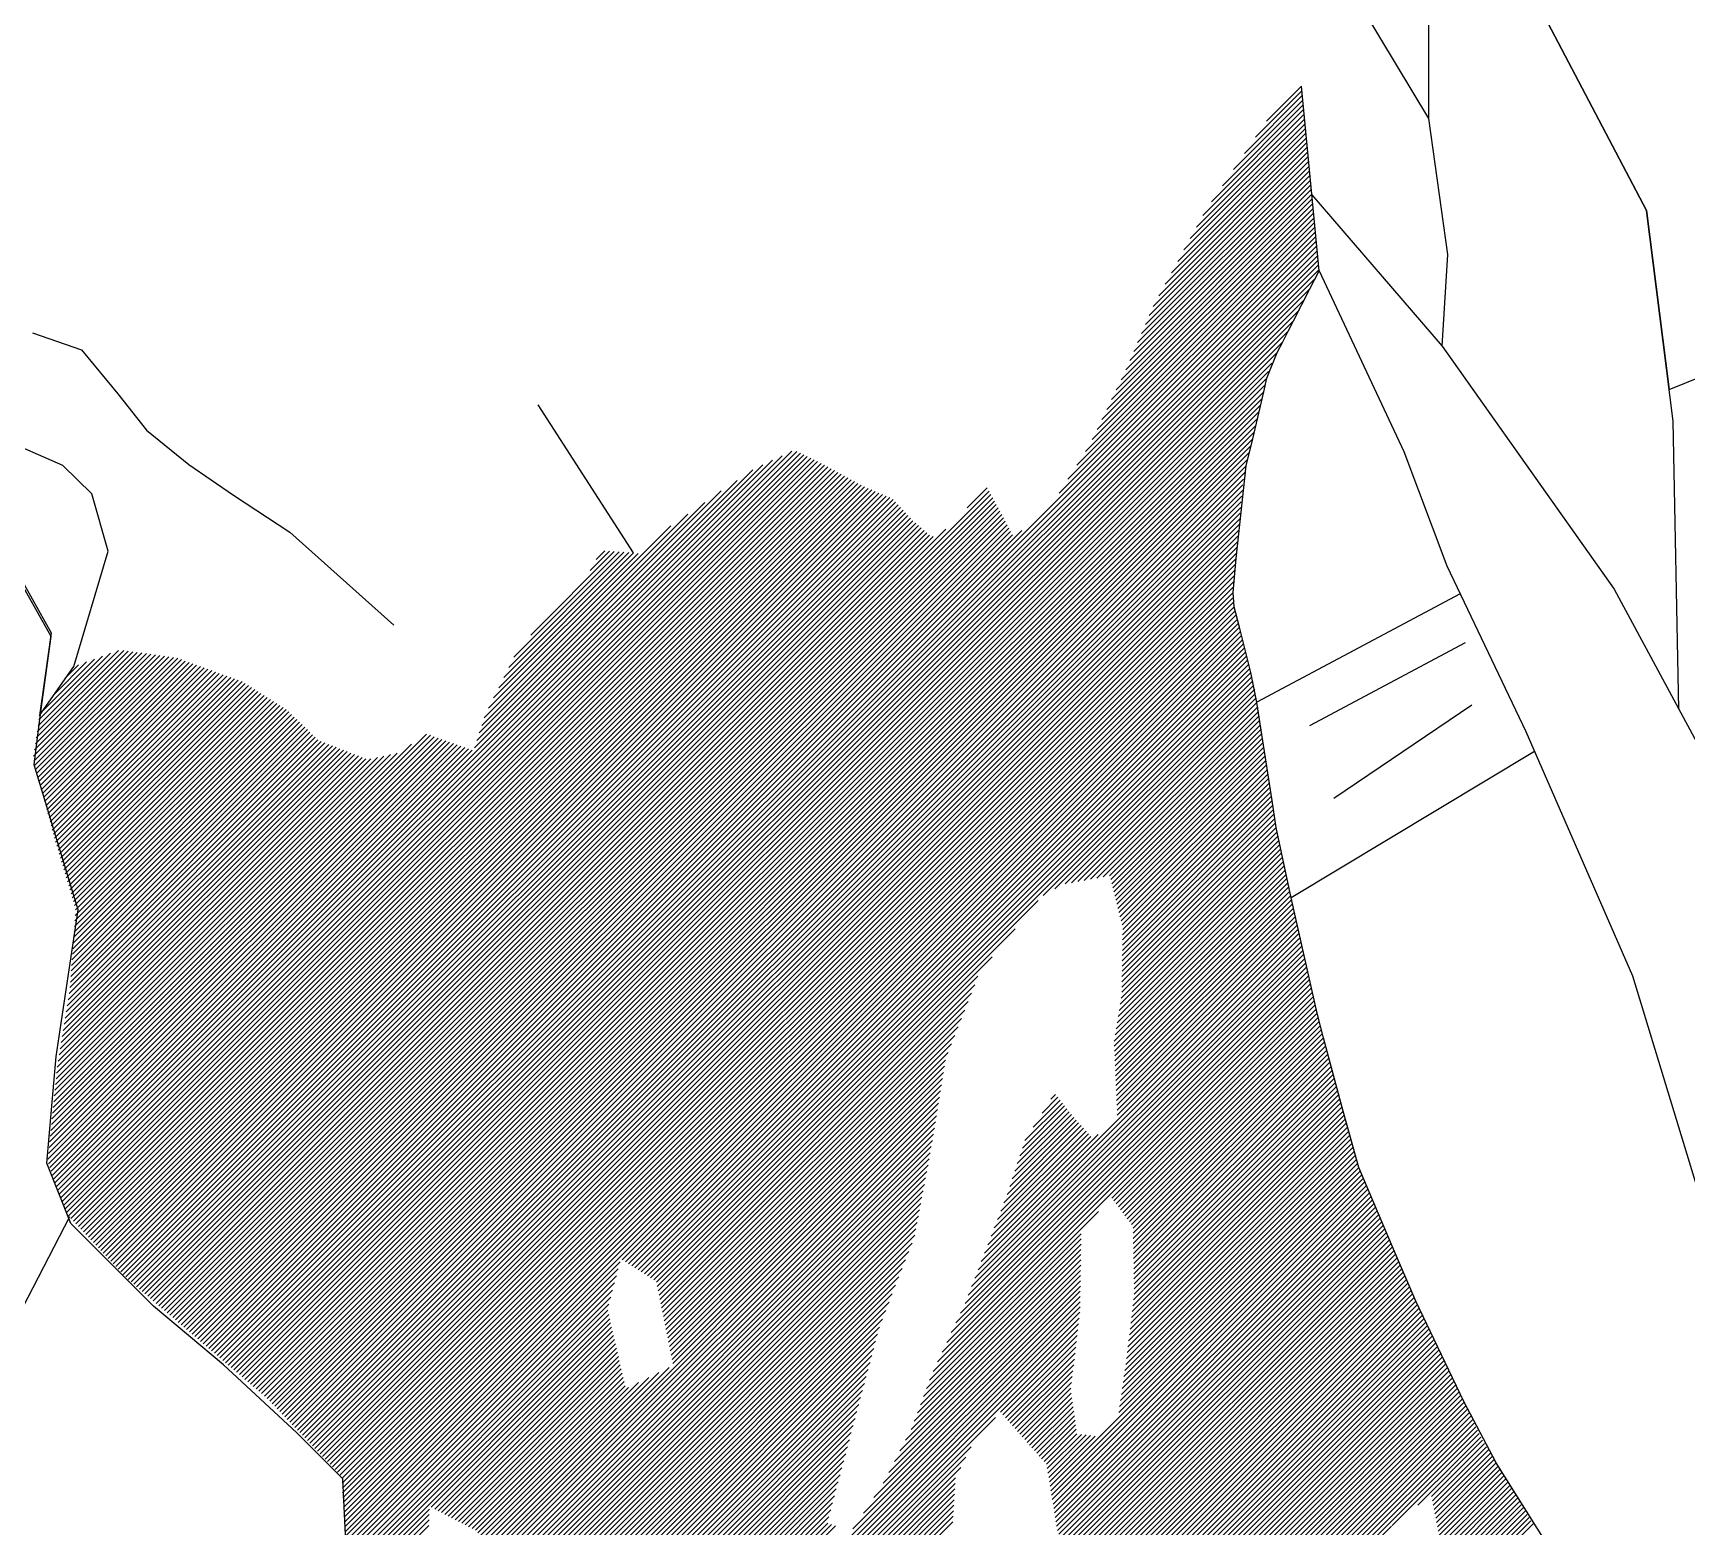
# Model space of a CAD drawing. Header units: inches. Extents: x 0 to 36, y 0 to 24.
# Drawn here: x 9.321 to 9.918, y 20.996 to 21.536 of the extents above; entities that cross this region are included whole.
import ezdxf

# ---------------------------------------------------------------- set-up
doc = ezdxf.new("R2010")
doc.units = ezdxf.units.IN
doc.header["$MEASUREMENT"] = 0
doc.layers.add('CoverSheet', color=7, linetype='CONTINUOUS')

msp = doc.modelspace()

# ---------------------------------------------------------------- linework, layer by layer
at = {"layer": 'CoverSheet'}
for p, q in [((9.90384, 21.47187), (9.85785, 21.55938)), ((9.85933, 21.55657), (9.90384, 21.47187)), ((9.82512, 21.50509), (9.80149, 21.54445)), ((9.82512, 21.50509), (9.82512, 21.5415)), ((9.75857, 21.49248), (9.77947, 21.51338)), ((9.76255, 21.49832), (9.77931, 21.51508)), ((9.76654, 21.50417), (9.77914, 21.51678)), ((9.78556, 21.45003), (9.77914, 21.51678)), ((9.74661, 21.47494), (9.77996, 21.50828)), ((9.7506, 21.48078), (9.7798, 21.50998)), ((9.75458, 21.48663), (9.77963, 21.51168)), ((9.73672, 21.4576), (9.78061, 21.50149)), ((9.739, 21.46174), (9.78045, 21.50319)), ((9.74128, 21.46588), (9.78029, 21.50489)), ((9.74355, 21.47002), (9.78012, 21.50659)), ((9.83201, 21.45589), (9.82512, 21.50509)), ((9.72989, 21.44519), (9.7811, 21.4964)), ((9.73217, 21.44933), (9.78094, 21.49809)), ((9.73445, 21.45346), (9.78077, 21.49979)), ((9.72279, 21.43064), (9.78175, 21.4896)), ((9.72419, 21.4339), (9.78159, 21.4913)), ((9.72559, 21.43716), (9.78143, 21.493)), ((9.72762, 21.44105), (9.78126, 21.4947)), ((9.7186, 21.42086), (9.78224, 21.48451)), ((9.71999, 21.42412), (9.78208, 21.48621)), ((9.72139, 21.42738), (9.78192, 21.4879)), ((9.71227, 21.40709), (9.7829, 21.47771)), ((9.714, 21.41068), (9.78273, 21.47941)), ((9.71573, 21.41427), (9.78257, 21.48111)), ((9.7172, 21.4176), (9.78241, 21.48281)), ((9.78292, 21.47751), (9.82999, 21.42277)), ((9.70708, 21.39632), (9.78339, 21.47262)), ((9.70881, 21.39991), (9.78322, 21.47432)), ((9.71054, 21.4035), (9.78306, 21.47602)), ((9.91346, 21.39572), (9.90384, 21.47187)), ((9.90384, 21.47187), (9.91201, 21.40717)), ((9.69799, 21.37978), (9.78404, 21.46583)), ((9.70116, 21.38481), (9.78388, 21.46752)), ((9.70362, 21.38913), (9.78371, 21.46922)), ((9.70535, 21.39273), (9.78355, 21.47092)), ((9.38448, 21.06068), (9.78453, 21.46073)), ((9.69165, 21.36971), (9.78437, 21.46243)), ((9.69482, 21.37474), (9.7842, 21.46413)), ((9.38548, 21.05982), (9.78469, 21.45903)), ((9.38649, 21.05896), (9.78486, 21.45733)), ((9.38749, 21.05811), (9.78502, 21.45564)), ((9.38849, 21.05725), (9.78518, 21.45394)), ((9.82999, 21.42277), (9.83201, 21.45589)), ((9.3895, 21.05639), (9.78535, 21.45224)), ((9.3905, 21.05553), (9.78551, 21.45054)), ((9.78221, 21.44352), (9.78556, 21.45003)), ((9.78556, 21.45003), (9.81611, 21.38477)), ((9.3915, 21.05467), (9.78418, 21.44735)), ((9.3925, 21.05381), (9.78221, 21.44352)), ((9.77632, 21.43204), (9.78221, 21.44352)), ((9.39351, 21.05296), (9.78025, 21.4397)), ((9.39451, 21.0521), (9.77828, 21.43587)), ((9.39551, 21.05124), (9.77632, 21.43204)), ((9.77435, 21.42821), (9.77632, 21.43204)), ((9.3208, 21.42768), (9.33844, 21.42156)), ((9.39652, 21.05038), (9.77435, 21.42821)), ((9.39752, 21.04952), (9.77239, 21.42439)), ((9.77042, 21.42056), (9.77239, 21.42439)), ((9.77239, 21.42439), (9.77435, 21.42821)), ((9.33844, 21.42156), (9.35158, 21.40558)), ((9.39852, 21.04866), (9.77042, 21.42056)), ((9.76668, 21.41124), (9.77042, 21.42056)), ((9.82999, 21.42277), (9.89216, 21.335)), ((9.91201, 21.40717), (9.94278, 21.41964)), ((9.39953, 21.0478), (9.76845, 21.41673)), ((9.40053, 21.04695), (9.76726, 21.41367)), ((9.40153, 21.04609), (9.76668, 21.41124)), ((9.40254, 21.04523), (9.76611, 21.40881)), ((9.40354, 21.04437), (9.76554, 21.40637)), ((9.76154, 21.38934), (9.76554, 21.40637)), ((9.76554, 21.40637), (9.76668, 21.41124)), ((9.35158, 21.40558), (9.36194, 21.39251)), ((9.40454, 21.04351), (9.76497, 21.40394)), ((9.40554, 21.04265), (9.7644, 21.40151)), ((9.53786, 21.3481), (9.50349, 21.40162)), ((9.40645, 21.0417), (9.76382, 21.39907)), ((9.40736, 21.04074), (9.76325, 21.39664)), ((9.40827, 21.03979), (9.76268, 21.3942)), ((9.91552, 21.29165), (9.91346, 21.39572)), ((9.33173, 21.37972), (9.30919, 21.38953)), ((9.36194, 21.39251), (9.3773, 21.38004)), ((9.40918, 21.03884), (9.76211, 21.39177)), ((9.41008, 21.03789), (9.76154, 21.38934)), ((9.75925, 21.3796), (9.76154, 21.38934)), ((9.32899, 21.1206), (9.59161, 21.38323)), ((9.32948, 21.11924), (9.5951, 21.38486)), ((9.32997, 21.11787), (9.59693, 21.38482)), ((9.33047, 21.1165), (9.59817, 21.3842)), ((9.33096, 21.11513), (9.59941, 21.38358)), ((9.33145, 21.11376), (9.60065, 21.38296)), ((9.33194, 21.11239), (9.60189, 21.38234)), ((9.41099, 21.03693), (9.76096, 21.3869)), ((9.4119, 21.03598), (9.76039, 21.38447)), ((9.41281, 21.03503), (9.75982, 21.38204)), ((9.81611, 21.38477), (9.83166, 21.34342)), ((9.328, 21.12334), (9.58463, 21.37997)), ((9.32849, 21.12197), (9.58812, 21.3816)), ((9.34216, 21.3695), (9.33173, 21.37972)), ((9.33244, 21.11102), (9.60313, 21.38172)), ((9.33293, 21.10966), (9.60437, 21.3811)), ((9.33377, 21.10863), (9.60561, 21.38048)), ((9.33467, 21.10767), (9.60685, 21.37985)), ((9.33557, 21.10671), (9.60806, 21.3792)), ((9.33647, 21.10575), (9.60926, 21.37854)), ((9.33737, 21.10479), (9.61046, 21.37788)), ((9.33827, 21.10382), (9.61167, 21.37722)), ((9.33917, 21.10286), (9.61287, 21.37656)), ((9.34007, 21.1019), (9.61407, 21.3759)), ((9.3773, 21.38004), (9.3934, 21.36896)), ((9.41372, 21.03408), (9.75925, 21.3796)), ((9.41463, 21.03313), (9.75868, 21.37717)), ((9.48044, 21.27765), (9.581, 21.3782)), ((9.75558, 21.34615), (9.75925, 21.3796)), ((9.34097, 21.10094), (9.61527, 21.37524)), ((9.34187, 21.09998), (9.61647, 21.37458)), ((9.34276, 21.09901), (9.61767, 21.37392)), ((9.34366, 21.09805), (9.61887, 21.37326)), ((9.34456, 21.09709), (9.62008, 21.3726)), ((9.34546, 21.09613), (9.62129, 21.37195)), ((9.34636, 21.09516), (9.6226, 21.37141)), ((9.34726, 21.0942), (9.62392, 21.37086)), ((9.34816, 21.09324), (9.62523, 21.37031)), ((9.36943, 21.07356), (9.66632, 21.37044)), ((9.41554, 21.03217), (9.75819, 21.37482)), ((9.41645, 21.03122), (9.758, 21.37278)), ((9.41736, 21.03027), (9.75782, 21.37073)), ((9.48131, 21.28037), (9.57529, 21.37435)), ((9.48217, 21.2831), (9.56957, 21.3705)), ((9.65839, 21.36438), (9.66567, 21.37165)), ((9.34806, 21.34871), (9.34216, 21.3695)), ((9.34906, 21.09228), (9.62654, 21.36976)), ((9.34996, 21.09132), (9.62785, 21.36921)), ((9.35086, 21.09035), (9.62917, 21.36866)), ((9.35176, 21.08939), (9.63048, 21.36811)), ((9.35266, 21.08843), (9.63168, 21.36745)), ((9.35356, 21.08747), (9.63257, 21.36648)), ((9.35446, 21.08651), (9.63347, 21.36551)), ((9.35539, 21.08558), (9.63436, 21.36454)), ((9.37044, 21.0727), (9.66697, 21.36924)), ((9.37144, 21.07184), (9.66762, 21.36803)), ((9.37244, 21.07098), (9.66828, 21.36682)), ((9.37345, 21.07012), (9.66893, 21.36561)), ((9.37445, 21.06927), (9.66958, 21.3644)), ((9.3934, 21.36896), (9.41372, 21.35566)), ((9.41827, 21.02932), (9.75763, 21.36868)), ((9.41918, 21.02836), (9.75744, 21.36663)), ((9.42009, 21.02741), (9.75726, 21.36458)), ((9.48304, 21.28582), (9.56361, 21.3664)), ((9.35639, 21.08472), (9.63525, 21.36357)), ((9.3574, 21.08386), (9.63614, 21.3626)), ((9.3584, 21.083), (9.63703, 21.36163)), ((9.3594, 21.08214), (9.63792, 21.36066)), ((9.36041, 21.08128), (9.63881, 21.35969)), ((9.36141, 21.08043), (9.63982, 21.35884)), ((9.36241, 21.07957), (9.64083, 21.35798)), ((9.37545, 21.06841), (9.67024, 21.36319)), ((9.37646, 21.06755), (9.67089, 21.36198)), ((9.37746, 21.06669), (9.67153, 21.36076)), ((9.37846, 21.06583), (9.67218, 21.35955)), ((9.37946, 21.06497), (9.67282, 21.35833)), ((9.421, 21.02646), (9.75707, 21.36253)), ((9.42191, 21.02551), (9.75689, 21.36049)), ((9.42282, 21.02456), (9.7567, 21.35844)), ((9.4839, 21.28855), (9.55752, 21.36217)), ((9.48555, 21.29206), (9.55142, 21.35793)), ((9.36341, 21.07871), (9.64183, 21.35713)), ((9.36442, 21.07785), (9.64284, 21.35627)), ((9.36542, 21.07699), (9.64384, 21.35542)), ((9.36642, 21.07613), (9.64485, 21.35456)), ((9.36743, 21.07528), (9.64616, 21.35401)), ((9.36843, 21.07442), (9.6507, 21.35669)), ((9.38047, 21.06412), (9.67347, 21.35711)), ((9.38147, 21.06326), (9.67411, 21.3559)), ((9.38247, 21.0624), (9.67476, 21.35468)), ((9.38348, 21.06154), (9.67814, 21.3562)), ((9.41372, 21.35566), (9.45134, 21.32199)), ((9.42372, 21.0236), (9.75651, 21.35639)), ((9.42463, 21.02265), (9.75633, 21.35434)), ((9.42554, 21.0217), (9.75614, 21.35229)), ((9.33565, 21.3071), (9.34806, 21.34871)), ((9.42645, 21.02075), (9.75595, 21.35025)), ((9.42736, 21.01979), (9.75577, 21.3482)), ((9.42827, 21.01884), (9.75558, 21.34615)), ((9.48736, 21.29573), (9.53959, 21.34796)), ((9.48917, 21.2994), (9.53786, 21.3481)), ((9.49098, 21.30307), (9.53613, 21.34823)), ((9.49279, 21.30674), (9.5344, 21.34836)), ((9.49459, 21.31041), (9.53267, 21.34849)), ((9.50078, 21.31846), (9.53094, 21.34862)), ((9.52218, 21.34172), (9.52921, 21.34875)), ((9.52435, 21.34575), (9.52748, 21.34889)), ((9.75446, 21.33386), (9.75558, 21.34615)), ((9.32748, 21.3179), (9.31384, 21.34243)), ((9.31385, 21.34382), (9.32748, 21.31929)), ((9.42918, 21.01789), (9.75539, 21.3441)), ((9.43009, 21.01694), (9.75521, 21.34205)), ((9.431, 21.01598), (9.75502, 21.34)), ((9.83166, 21.34342), (9.86022, 21.28359)), ((9.43191, 21.01503), (9.75483, 21.33796)), ((9.43249, 21.01375), (9.75465, 21.33591)), ((9.89216, 21.335), (9.92944, 21.26581)), ((9.43259, 21.012), (9.75446, 21.33386)), ((9.4327, 21.01024), (9.75427, 21.33181)), ((9.43281, 21.00849), (9.75451, 21.33019)), ((9.43292, 21.00673), (9.75488, 21.3287)), ((9.75488, 21.3287), (9.75446, 21.33386)), ((9.75674, 21.32125), (9.75488, 21.3287)), ((9.83646, 21.33336), (9.76308, 21.29422)), ((9.43302, 21.00498), (9.75526, 21.32721)), ((9.43313, 21.00323), (9.75563, 21.32572)), ((9.43324, 21.00147), (9.756, 21.32423)), ((9.43335, 20.99972), (9.75637, 21.32274)), ((9.32341, 21.28801), (9.32748, 21.3179)), ((9.32748, 21.31929), (9.32399, 21.2945)), ((9.43346, 20.99796), (9.75674, 21.32125)), ((9.43356, 20.99621), (9.75711, 21.31976)), ((9.43367, 20.99446), (9.75749, 21.31827)), ((9.53382, 21.09275), (9.75786, 21.31678)), ((9.76083, 21.30486), (9.75674, 21.32125)), ((9.32117, 21.27474), (9.35863, 21.3122)), ((9.32122, 21.27293), (9.36026, 21.31197)), ((9.32149, 21.27693), (9.35699, 21.31243)), ((9.32161, 21.27146), (9.3619, 21.31175)), ((9.32181, 21.27911), (9.35536, 21.31265)), ((9.32201, 21.27), (9.36353, 21.31152)), ((9.32214, 21.28129), (9.35372, 21.31288)), ((9.3224, 21.26853), (9.36517, 21.3113)), ((9.32246, 21.28348), (9.35187, 21.31289)), ((9.32278, 21.28566), (9.34898, 21.31186)), ((9.3228, 21.26706), (9.3668, 21.31107)), ((9.3231, 21.28785), (9.34608, 21.31082)), ((9.32319, 21.2656), (9.36844, 21.31084)), ((9.32359, 21.26413), (9.37007, 21.31062)), ((9.32398, 21.26266), (9.37171, 21.31039)), ((9.32437, 21.26119), (9.37323, 21.31005)), ((9.53496, 21.09203), (9.75823, 21.31529)), ((9.5361, 21.0913), (9.7586, 21.3138)), ((9.53724, 21.09058), (9.75897, 21.31231)), ((9.53838, 21.08986), (9.75934, 21.31082)), ((9.83826, 21.31559), (9.78206, 21.28563)), ((9.32334, 21.28943), (9.33565, 21.3071)), ((9.32451, 21.29112), (9.34318, 21.30979)), ((9.32477, 21.25973), (9.3746, 21.30956)), ((9.32516, 21.25826), (9.37597, 21.30906)), ((9.32556, 21.25679), (9.37733, 21.30857)), ((9.32595, 21.25533), (9.3787, 21.30807)), ((9.32635, 21.25386), (9.38007, 21.30758)), ((9.32674, 21.25239), (9.38143, 21.30708)), ((9.32714, 21.25093), (9.3828, 21.30659)), ((9.32753, 21.24946), (9.38417, 21.30609)), ((9.32793, 21.24799), (9.38553, 21.3056)), ((9.32832, 21.24653), (9.3869, 21.3051)), ((9.32872, 21.24506), (9.38826, 21.30461)), ((9.3288, 21.29726), (9.34029, 21.30875)), ((9.32913, 21.24361), (9.38963, 21.30411)), ((9.33308, 21.30341), (9.33739, 21.30772)), ((9.53952, 21.08913), (9.75971, 21.30933)), ((9.54066, 21.08841), (9.76009, 21.30784)), ((9.5418, 21.08769), (9.76046, 21.30635)), ((9.54294, 21.08697), (9.76083, 21.30486)), ((9.7631, 21.2941), (9.76083, 21.30486)), ((9.32956, 21.24218), (9.391, 21.30362)), ((9.32999, 21.24075), (9.39236, 21.30312)), ((9.33042, 21.23932), (9.39373, 21.30263)), ((9.33085, 21.23788), (9.3951, 21.30213)), ((9.33128, 21.23645), (9.39646, 21.30164)), ((9.33171, 21.23502), (9.39763, 21.30094)), ((9.33214, 21.23359), (9.39876, 21.30021)), ((9.33256, 21.23215), (9.3999, 21.29949)), ((9.33299, 21.23072), (9.40104, 21.29877)), ((9.54407, 21.08624), (9.7612, 21.30337)), ((9.54521, 21.08552), (9.76157, 21.30188)), ((9.68591, 21.22436), (9.76194, 21.30039)), ((9.69013, 21.22672), (9.76231, 21.2989)), ((9.32399, 21.2945), (9.32332, 21.28941)), ((9.33342, 21.22929), (9.40217, 21.29804)), ((9.33385, 21.22786), (9.40331, 21.29732)), ((9.33428, 21.22642), (9.40445, 21.29659)), ((9.33471, 21.22499), (9.40559, 21.29587)), ((9.33514, 21.22356), (9.40672, 21.29514)), ((9.33557, 21.22213), (9.40786, 21.29442)), ((9.336, 21.2207), (9.409, 21.29369)), ((9.3362, 21.21718), (9.41127, 21.29225)), ((9.33635, 21.21918), (9.41014, 21.29297)), ((9.69384, 21.22856), (9.7626, 21.29733)), ((9.69612, 21.22898), (9.76285, 21.29572)), ((9.6984, 21.2294), (9.7631, 21.2941)), ((9.70068, 21.22982), (9.76335, 21.29249)), ((9.76859, 21.25863), (9.7631, 21.2941)), ((9.84076, 21.29312), (9.7908, 21.25942)), ((9.32137, 21.27155), (9.32341, 21.28801)), ((9.33533, 21.20513), (9.4172, 21.28701)), ((9.33547, 21.20714), (9.41625, 21.28792)), ((9.33562, 21.20915), (9.4153, 21.28883)), ((9.33577, 21.21115), (9.41435, 21.28974)), ((9.33591, 21.21316), (9.4134, 21.29065)), ((9.33606, 21.21517), (9.41241, 21.29152)), ((9.70297, 21.23024), (9.7636, 21.29088)), ((9.70525, 21.23066), (9.76385, 21.28927)), ((9.70753, 21.23108), (9.7641, 21.28765)), ((9.32717, 21.1374), (9.47005, 21.28028)), ((9.32738, 21.13947), (9.46867, 21.28077)), ((9.32759, 21.14155), (9.46729, 21.28125)), ((9.3278, 21.14362), (9.46592, 21.28173)), ((9.32801, 21.14569), (9.46454, 21.28222)), ((9.32822, 21.14777), (9.46308, 21.28262)), ((9.33431, 21.19108), (9.42386, 21.28063)), ((9.33445, 21.19309), (9.42291, 21.28154)), ((9.3346, 21.19509), (9.42196, 21.28245)), ((9.33474, 21.1971), (9.42101, 21.28336)), ((9.33489, 21.19911), (9.42006, 21.28428)), ((9.33504, 21.20112), (9.41911, 21.28519)), ((9.33518, 21.20312), (9.41815, 21.2861)), ((9.70981, 21.2315), (9.76435, 21.28604)), ((9.71026, 21.23009), (9.7646, 21.28443)), ((9.71063, 21.2286), (9.76485, 21.28282)), ((9.71101, 21.22711), (9.7651, 21.2812)), ((9.86022, 21.28359), (9.89872, 21.19536)), ((9.32632, 21.12911), (9.47554, 21.27833)), ((9.32652, 21.12745), (9.4769, 21.27782)), ((9.32653, 21.13118), (9.47418, 21.27883)), ((9.32674, 21.13325), (9.47281, 21.27932)), ((9.32695, 21.13533), (9.47143, 21.2798)), ((9.32701, 21.12608), (9.47825, 21.27731)), ((9.32751, 21.12471), (9.4796, 21.27681)), ((9.32844, 21.14984), (9.45765, 21.27905)), ((9.32865, 21.15191), (9.45248, 21.27575)), ((9.32886, 21.15399), (9.45011, 21.27524)), ((9.32907, 21.15606), (9.44774, 21.27473)), ((9.32928, 21.15813), (9.44537, 21.27422)), ((9.33009, 21.16453), (9.43983, 21.27426)), ((9.33045, 21.16675), (9.43849, 21.27479)), ((9.33081, 21.16896), (9.43715, 21.27531)), ((9.33116, 21.17118), (9.43581, 21.27583)), ((9.33152, 21.1734), (9.43447, 21.27635)), ((9.33188, 21.17562), (9.43313, 21.27687)), ((9.33223, 21.17784), (9.43179, 21.2774)), ((9.33259, 21.18006), (9.43045, 21.27792)), ((9.33295, 21.18227), (9.42911, 21.27844)), ((9.3333, 21.18449), (9.42777, 21.27896)), ((9.33366, 21.18671), (9.42643, 21.27948)), ((9.33402, 21.18893), (9.4251, 21.28001)), ((9.71138, 21.22562), (9.76535, 21.27959)), ((9.71175, 21.22414), (9.7656, 21.27798)), ((9.71212, 21.22265), (9.76584, 21.27637)), ((9.7125, 21.22116), (9.76609, 21.27476)), ((9.86337, 21.27638), (9.7755, 21.22348)), ((9.3373, 21.21917), (9.32137, 21.27155)), ((9.32949, 21.16021), (9.443, 21.27372)), ((9.32974, 21.16231), (9.44117, 21.27374)), ((9.71287, 21.21967), (9.76634, 21.27314)), ((9.71324, 21.21818), (9.76659, 21.27153)), ((9.71361, 21.21669), (9.76684, 21.26992)), ((9.71399, 21.2152), (9.76709, 21.26831)), ((9.71436, 21.21371), (9.76734, 21.26669)), ((9.71456, 21.21019), (9.76784, 21.26347)), ((9.71459, 21.21208), (9.76759, 21.26508)), ((9.71444, 21.20262), (9.76884, 21.25702)), ((9.71447, 21.20452), (9.76859, 21.25863)), ((9.7145, 21.20641), (9.76834, 21.26025)), ((9.71453, 21.2083), (9.76809, 21.26186)), ((9.77008, 21.24896), (9.76859, 21.25863)), ((9.71432, 21.19506), (9.76983, 21.25057)), ((9.71435, 21.19695), (9.76958, 21.25218)), ((9.71438, 21.19884), (9.76933, 21.2538)), ((9.71441, 21.20073), (9.76909, 21.25541)), ((9.71423, 21.18939), (9.77058, 21.24573)), ((9.71426, 21.19128), (9.77033, 21.24735)), ((9.71429, 21.19317), (9.77008, 21.24896)), ((9.7755, 21.22348), (9.77008, 21.24896)), ((9.71292, 21.18062), (9.77189, 21.23959)), ((9.71328, 21.18285), (9.77154, 21.24111)), ((9.71364, 21.18507), (9.7712, 21.24263)), ((9.714, 21.18729), (9.77086, 21.24415)), ((9.71148, 21.17174), (9.77325, 21.23351)), ((9.71184, 21.17396), (9.77291, 21.23503)), ((9.7122, 21.17618), (9.77257, 21.23655)), ((9.71256, 21.1784), (9.77223, 21.23807)), ((9.71155, 21.16994), (9.77359, 21.23199)), ((9.71162, 21.16816), (9.77393, 21.23047)), ((9.7117, 21.16638), (9.77427, 21.22895)), ((9.71178, 21.1646), (9.77461, 21.22743)), ((9.54616, 21.0846), (9.68405, 21.2225)), ((9.71186, 21.16281), (9.77495, 21.22591)), ((9.71194, 21.16103), (9.77529, 21.22439)), ((9.71202, 21.15925), (9.77564, 21.22287)), ((9.7121, 21.15746), (9.77598, 21.22134)), ((9.78484, 21.18181), (9.7755, 21.22348)), ((9.32933, 21.16612), (9.3373, 21.21917)), ((9.71217, 21.15568), (9.77632, 21.21982)), ((9.71225, 21.1539), (9.77666, 21.2183)), ((9.71233, 21.15212), (9.777, 21.21678)), ((9.71241, 21.15033), (9.77734, 21.21526)), ((9.54647, 21.08305), (9.67576, 21.21235)), ((9.66468, 21.09515), (9.7787, 21.20918)), ((9.71249, 21.14855), (9.77768, 21.21374)), ((9.71257, 21.14677), (9.77802, 21.21222)), ((9.71265, 21.14498), (9.77836, 21.2107)), ((9.65999, 21.08302), (9.78007, 21.2031)), ((9.66116, 21.08606), (9.77973, 21.20462)), ((9.66234, 21.08909), (9.77938, 21.20614)), ((9.66351, 21.09212), (9.77904, 21.20766)), ((9.54678, 21.08151), (9.66747, 21.2022)), ((9.65434, 21.06992), (9.78143, 21.19701)), ((9.65599, 21.07343), (9.78109, 21.19853)), ((9.65764, 21.07695), (9.78075, 21.20005)), ((9.65882, 21.07999), (9.78041, 21.20158)), ((9.5471, 21.07996), (9.66232, 21.19518)), ((9.54741, 21.07841), (9.66112, 21.19212)), ((9.64772, 21.05586), (9.78279, 21.19093)), ((9.64938, 21.05937), (9.78245, 21.19245)), ((9.65103, 21.06289), (9.78211, 21.19397)), ((9.65268, 21.0664), (9.78177, 21.19549)), ((9.89872, 21.19536), (9.93112, 21.08896)), ((9.54773, 21.07687), (9.65993, 21.18907)), ((9.54804, 21.07532), (9.65873, 21.18601)), ((9.64607, 21.05234), (9.78313, 21.18941)), ((9.71063, 21.11505), (9.78347, 21.18789)), ((9.71143, 21.11398), (9.78382, 21.18637)), ((9.71222, 21.11291), (9.78416, 21.18485)), ((9.54835, 21.07377), (9.65754, 21.18295)), ((9.54867, 21.07222), (9.65634, 21.1799)), ((9.71302, 21.11184), (9.7845, 21.18333)), ((9.71381, 21.11078), (9.78484, 21.18181)), ((9.7146, 21.10971), (9.78518, 21.18029)), ((9.7154, 21.10864), (9.78552, 21.17877)), ((9.7871, 21.17289), (9.78484, 21.18181)), ((9.54898, 21.07068), (9.65515, 21.17684)), ((9.5493, 21.06913), (9.65395, 21.17378)), ((9.71619, 21.10758), (9.78592, 21.1773)), ((9.71699, 21.10651), (9.78631, 21.17583)), ((9.71778, 21.10544), (9.7867, 21.17436)), ((9.71833, 21.10413), (9.7871, 21.17289)), ((9.793, 21.15087), (9.7871, 21.17289)), ((9.54961, 21.06758), (9.65275, 21.17072)), ((9.54993, 21.06603), (9.65156, 21.16767)), ((9.71836, 21.1023), (9.78749, 21.17143)), ((9.7184, 21.10047), (9.78788, 21.16996)), ((9.71843, 21.09864), (9.78828, 21.16849)), ((9.71846, 21.09682), (9.78867, 21.16702)), ((9.32601, 21.12766), (9.32933, 21.16612)), ((9.55024, 21.06449), (9.65062, 21.16487)), ((9.55055, 21.06294), (9.65026, 21.16264)), ((9.7185, 21.09499), (9.78906, 21.16555)), ((9.71853, 21.09316), (9.78946, 21.16408)), ((9.71857, 21.09133), (9.78985, 21.16262)), ((9.7186, 21.0895), (9.79024, 21.16115)), ((9.55087, 21.06139), (9.64989, 21.16041)), ((9.55118, 21.05984), (9.64952, 21.15818)), ((9.5515, 21.0583), (9.64915, 21.15595)), ((9.71863, 21.08768), (9.79064, 21.15968)), ((9.71867, 21.08585), (9.79103, 21.15821)), ((9.7187, 21.08402), (9.79142, 21.15674)), ((9.71873, 21.08219), (9.79182, 21.15528)), ((9.48737, 20.98858), (9.64804, 21.14926)), ((9.55181, 21.05675), (9.64878, 21.15372)), ((9.55212, 21.0552), (9.64841, 21.15149)), ((9.67927, 21.13581), (9.6928, 21.14934)), ((9.68225, 21.14065), (9.69199, 21.15039)), ((9.68544, 21.1457), (9.69117, 21.15143)), ((9.68862, 21.15075), (9.69035, 21.15247)), ((9.71802, 21.07404), (9.79339, 21.1494)), ((9.71828, 21.07615), (9.793, 21.15087)), ((9.71853, 21.07827), (9.7926, 21.15234)), ((9.71877, 21.08036), (9.79221, 21.15381)), ((9.79418, 21.14647), (9.793, 21.15087)), ((9.48831, 20.98767), (9.64767, 21.14703)), ((9.48926, 20.98675), (9.64731, 21.1448)), ((9.67378, 21.11915), (9.69778, 21.14315)), ((9.67469, 21.12192), (9.69689, 21.14412)), ((9.67561, 21.1247), (9.69608, 21.14517)), ((9.67652, 21.12748), (9.69526, 21.14621)), ((9.67744, 21.13025), (9.69444, 21.14726)), ((9.67835, 21.13303), (9.69362, 21.1483)), ((9.717, 21.06556), (9.79496, 21.14353)), ((9.71725, 21.06768), (9.79457, 21.145)), ((9.71751, 21.0698), (9.79418, 21.14647)), ((9.71777, 21.07192), (9.79378, 21.14793)), ((9.79986, 21.12609), (9.79418, 21.14647)), ((9.4902, 20.98583), (9.64694, 21.14257)), ((9.49114, 20.98491), (9.64657, 21.14034)), ((9.49209, 20.984), (9.6462, 21.13811)), ((9.66585, 21.09819), (9.7057, 21.13803)), ((9.66702, 21.10122), (9.70312, 21.13732)), ((9.66819, 21.10425), (9.70223, 21.13829)), ((9.66936, 21.10728), (9.70134, 21.13926)), ((9.67053, 21.11032), (9.70045, 21.14024)), ((9.6717, 21.11335), (9.69956, 21.14121)), ((9.67286, 21.11637), (9.69867, 21.14218)), ((9.71597, 21.05709), (9.79653, 21.13766)), ((9.71623, 21.05921), (9.79614, 21.13912)), ((9.71648, 21.06133), (9.79575, 21.14059)), ((9.71674, 21.06345), (9.79535, 21.14206)), ((9.49303, 20.98308), (9.64583, 21.13588)), ((9.49398, 20.98216), (9.64546, 21.13365)), ((9.49492, 20.98124), (9.64509, 21.13142)), ((9.71474, 21.04841), (9.79811, 21.13178)), ((9.71505, 21.05059), (9.79771, 21.13325)), ((9.71536, 21.05276), (9.79732, 21.13472)), ((9.71567, 21.05493), (9.79693, 21.13619)), ((9.33464, 21.10578), (9.32601, 21.12766)), ((9.49586, 20.98033), (9.64471, 21.12917)), ((9.49681, 20.97941), (9.64428, 21.12688)), ((9.71349, 21.03972), (9.79986, 21.12609)), ((9.7138, 21.04189), (9.79931, 21.1274)), ((9.71411, 21.04407), (9.79889, 21.12885)), ((9.71443, 21.04624), (9.7985, 21.13031)), ((9.81208, 21.09735), (9.79986, 21.12609)), ((9.49775, 20.97849), (9.64384, 21.12458)), ((9.4987, 20.97757), (9.6434, 21.12228)), ((9.49964, 20.97666), (9.64297, 21.11998)), ((9.68838, 21.01088), (9.80097, 21.12348)), ((9.68864, 21.00928), (9.80153, 21.12217)), ((9.6889, 21.00768), (9.80208, 21.12087)), ((9.68916, 21.00608), (9.80264, 21.11956)), ((9.71318, 21.03755), (9.80042, 21.12478)), ((9.50058, 20.97574), (9.64253, 21.11768)), ((9.50153, 20.97482), (9.64209, 21.11539)), ((9.50241, 20.97385), (9.64166, 21.11309)), ((9.68942, 21.00448), (9.80319, 21.11825)), ((9.68968, 21.00288), (9.80375, 21.11695)), ((9.68994, 21.00128), (9.8043, 21.11564)), ((9.6902, 20.99967), (9.80486, 21.11433)), ((9.69046, 20.99807), (9.80541, 21.11303)), ((9.33414, 21.10824), (9.31719, 21.0754)), ((9.50324, 20.97281), (9.64122, 21.11079)), ((9.50407, 20.97178), (9.64078, 21.10849)), ((9.64483, 21.04924), (9.7058, 21.11022)), ((9.69072, 20.99647), (9.80597, 21.11172)), ((9.69106, 20.99495), (9.80653, 21.11042)), ((9.69152, 20.99355), (9.80708, 21.10911)), ((9.69199, 20.99215), (9.80764, 21.1078)), ((9.36451, 21.07595), (9.33464, 21.10578)), ((9.5049, 20.97075), (9.64035, 21.10619)), ((9.50573, 20.96971), (9.63991, 21.1039)), ((9.50656, 20.96868), (9.63948, 21.1016)), ((9.64372, 21.04628), (9.69959, 21.10214)), ((9.69245, 20.99075), (9.80819, 21.1065)), ((9.69291, 20.98935), (9.80875, 21.10519)), ((9.69337, 20.98796), (9.8093, 21.10388)), ((9.69384, 20.98656), (9.80986, 21.10258)), ((9.6943, 20.98516), (9.81041, 21.10127)), ((9.50739, 20.96765), (9.63849, 21.09875)), ((9.50822, 20.96661), (9.63731, 21.09571)), ((9.64042, 21.03739), (9.6995, 21.09647)), ((9.64152, 21.04035), (9.69953, 21.09836)), ((9.64262, 21.04331), (9.69956, 21.10025)), ((9.69476, 20.98376), (9.81097, 21.09996)), ((9.69522, 20.98236), (9.81152, 21.09866)), ((9.69569, 20.98096), (9.81208, 21.09735)), ((9.69615, 20.97956), (9.81263, 21.09605)), ((9.82047, 21.07782), (9.81208, 21.09735)), ((9.43378, 20.9927), (9.53304, 21.09196)), ((9.43389, 20.99095), (9.53236, 21.08943)), ((9.50904, 20.96558), (9.63612, 21.09266)), ((9.50987, 20.96455), (9.63493, 21.08961)), ((9.63615, 21.02754), (9.69941, 21.0908)), ((9.63817, 21.03141), (9.69944, 21.09269)), ((9.63932, 21.03442), (9.69947, 21.09458)), ((9.69661, 20.97816), (9.81319, 21.09474)), ((9.69707, 20.97676), (9.81374, 21.09343)), ((9.69754, 20.97536), (9.8143, 21.09213)), ((9.698, 20.97396), (9.81485, 21.09082)), ((9.69846, 20.97257), (9.81541, 21.08951)), ((9.43399, 20.98919), (9.53169, 21.08689)), ((9.43409, 20.98743), (9.53101, 21.08435)), ((9.5107, 20.96352), (9.63374, 21.08656)), ((9.51153, 20.96248), (9.63255, 21.08351)), ((9.6281, 21.01204), (9.6993, 21.08323)), ((9.63011, 21.01591), (9.69933, 21.08513)), ((9.63213, 21.01979), (9.69936, 21.08702)), ((9.63414, 21.02366), (9.69939, 21.08891)), ((9.69892, 20.97117), (9.81596, 21.08821)), ((9.69939, 20.96977), (9.81652, 21.0869)), ((9.69985, 20.96837), (9.81707, 21.08559)), ((9.70031, 20.96697), (9.81763, 21.08429)), ((9.43271, 20.98233), (9.52966, 21.07927)), ((9.4334, 20.98488), (9.53033, 21.08181)), ((9.51236, 20.96145), (9.63137, 21.08046)), ((9.51319, 20.96042), (9.63018, 21.07741)), ((9.61711, 20.99546), (9.69921, 21.07756)), ((9.62093, 21.00115), (9.69924, 21.07945)), ((9.62475, 21.00683), (9.69927, 21.08134)), ((9.70058, 20.96538), (9.81818, 21.08298)), ((9.70081, 20.96375), (9.81874, 21.08168)), ((9.70104, 20.96211), (9.8193, 21.08037)), ((9.70127, 20.96048), (9.81987, 21.07908)), ((9.7015, 20.95885), (9.82047, 21.07782)), ((9.83369, 21.05008), (9.82047, 21.07782)), ((9.38973, 21.05473), (9.36451, 21.07595)), ((9.42996, 20.97213), (9.52927, 21.07144)), ((9.43065, 20.97468), (9.52892, 21.07295)), ((9.43134, 20.97723), (9.52857, 21.07447)), ((9.43203, 20.97978), (9.52898, 21.07674)), ((9.49986, 20.87635), (9.69918, 21.07567)), ((9.50088, 20.87551), (9.69914, 21.07377)), ((9.50189, 20.87466), (9.69889, 21.07166)), ((9.51402, 20.95938), (9.62899, 21.07436)), ((9.51484, 20.95835), (9.6278, 21.07131)), ((9.70173, 20.95722), (9.82107, 21.07656)), ((9.70196, 20.95559), (9.82167, 21.0753)), ((9.70219, 20.95395), (9.82227, 21.07404)), ((9.70242, 20.95232), (9.82287, 21.07277)), ((9.70264, 20.95069), (9.82347, 21.07151)), ((9.42927, 20.96957), (9.52962, 21.06993)), ((9.46484, 21.00329), (9.52997, 21.06841)), ((9.46607, 21.00265), (9.53031, 21.0669)), ((9.46729, 21.00202), (9.53066, 21.06538)), ((9.5029, 20.87381), (9.69864, 21.06954)), ((9.50392, 20.87296), (9.69839, 21.06743)), ((9.51567, 20.95732), (9.6267, 21.06834)), ((9.5165, 20.95629), (9.62602, 21.06581)), ((9.67046, 21.03765), (9.69814, 21.06532)), ((9.70287, 20.94906), (9.82407, 21.07025)), ((9.7031, 20.94742), (9.82467, 21.06899)), ((9.70333, 20.94579), (9.82527, 21.06773)), ((9.70356, 20.94416), (9.82587, 21.06647)), ((9.70379, 20.94253), (9.82648, 21.06521)), ((9.46852, 21.00138), (9.53101, 21.06387)), ((9.46974, 21.00074), (9.53136, 21.06236)), ((9.47097, 21.00011), (9.53171, 21.06084)), ((9.47219, 20.99947), (9.53205, 21.05933)), ((9.51733, 20.95525), (9.62535, 21.06327)), ((9.51816, 20.95422), (9.62467, 21.06073)), ((9.67134, 21.03666), (9.69789, 21.06321)), ((9.67221, 21.03567), (9.69764, 21.0611)), ((9.70379, 20.93508), (9.82888, 21.06017)), ((9.70393, 20.93708), (9.82828, 21.06143)), ((9.70402, 20.94089), (9.82708, 21.06395)), ((9.70407, 20.93908), (9.82768, 21.06269)), ((9.41628, 21.03019), (9.38973, 21.05473)), ((9.47342, 20.99883), (9.5324, 21.05782)), ((9.47464, 20.9982), (9.53275, 21.0563)), ((9.47587, 20.99756), (9.5331, 21.05479)), ((9.47709, 20.99693), (9.53345, 21.05328)), ((9.48642, 20.9895), (9.55073, 21.05381)), ((9.51899, 20.95319), (9.62399, 21.05819)), ((9.51982, 20.95215), (9.62332, 21.05565)), ((9.67308, 21.03468), (9.69739, 21.05898)), ((9.67396, 21.03369), (9.69713, 21.05687)), ((9.67483, 21.0327), (9.69688, 21.05476)), ((9.7031, 20.92508), (9.83188, 21.05386)), ((9.70324, 20.92708), (9.83128, 21.05513)), ((9.70338, 20.92908), (9.83068, 21.05639)), ((9.70351, 20.93108), (9.83008, 21.05765)), ((9.70365, 20.93308), (9.82948, 21.05891)), ((9.47832, 20.99629), (9.53379, 21.05176)), ((9.47954, 20.99565), (9.53414, 21.05025)), ((9.48076, 20.99501), (9.53449, 21.04874)), ((9.4817, 20.99409), (9.53484, 21.04722)), ((9.48359, 20.99225), (9.53972, 21.04838)), ((9.48454, 20.99134), (9.54339, 21.05019)), ((9.48548, 20.99042), (9.54706, 21.052)), ((9.52065, 20.95112), (9.62264, 21.05312)), ((9.52147, 20.95009), (9.62196, 21.05058)), ((9.5223, 20.94906), (9.62129, 21.04804)), ((9.6757, 21.03172), (9.69663, 21.05265)), ((9.67658, 21.03073), (9.69638, 21.05053)), ((9.67745, 21.02974), (9.69613, 21.04842)), ((9.69836, 20.91104), (9.83489, 21.04756)), ((9.70255, 20.91708), (9.83429, 21.04882)), ((9.70268, 20.91908), (9.83369, 21.05008)), ((9.70282, 20.92108), (9.83309, 21.05134)), ((9.70296, 20.92308), (9.83248, 21.0526)), ((9.83789, 21.04126), (9.83369, 21.05008)), ((9.48265, 20.99317), (9.53605, 21.04658)), ((9.51813, 20.72708), (9.83609, 21.04504)), ((9.51831, 20.7254), (9.83669, 21.04378)), ((9.51849, 20.72372), (9.83729, 21.04252)), ((9.51866, 20.72203), (9.83789, 21.04126)), ((9.52263, 20.94566), (9.61993, 21.04296)), ((9.52313, 20.94802), (9.62061, 21.0455)), ((9.67832, 21.02875), (9.69588, 21.04631)), ((9.67919, 21.02776), (9.69597, 21.04454)), ((9.68007, 21.02677), (9.6962, 21.04291)), ((9.68094, 21.02578), (9.69643, 21.04128)), ((9.69363, 20.90444), (9.83549, 21.0463)), ((9.8495, 21.01936), (9.83789, 21.04126)), ((9.47501, 20.89431), (9.61858, 21.03789)), ((9.47633, 20.89377), (9.6179, 21.03535)), ((9.48077, 20.67855), (9.8397, 21.03748)), ((9.50493, 20.87211), (9.66861, 21.03579)), ((9.51884, 20.72035), (9.83849, 21.04)), ((9.51902, 20.71866), (9.83909, 21.03874)), ((9.52043, 20.9416), (9.61926, 21.04043)), ((9.60825, 20.80417), (9.8403, 21.03622)), ((9.68181, 21.0248), (9.69667, 21.03965)), ((9.68269, 21.02381), (9.6969, 21.03802)), ((9.68356, 21.02282), (9.69713, 21.03639)), ((9.43287, 21.01362), (9.41628, 21.03019)), ((9.47765, 20.89323), (9.61723, 21.03281)), ((9.47897, 20.89269), (9.61655, 21.03027)), ((9.61842, 20.81248), (9.8409, 21.03496)), ((9.61926, 20.81145), (9.8415, 21.03369)), ((9.62009, 20.81043), (9.8421, 21.03243)), ((9.68443, 21.02183), (9.69736, 21.03476)), ((9.68531, 21.02084), (9.69759, 21.03313)), ((9.68618, 21.01985), (9.69782, 21.0315)), ((9.68705, 21.01886), (9.69805, 21.02987)), ((9.68734, 21.01729), (9.6997, 21.02965)), ((9.6876, 21.01569), (9.70134, 21.02943)), ((9.73719, 20.92567), (9.8427, 21.03117)), ((9.76289, 20.94951), (9.8433, 21.02991)), ((9.48029, 20.89215), (9.61587, 21.02773)), ((9.48162, 20.89161), (9.6152, 21.0252)), ((9.50558, 20.8709), (9.65986, 21.02518)), ((9.68786, 21.01408), (9.70298, 21.02921)), ((9.68812, 21.01248), (9.70463, 21.02899)), ((9.81199, 20.99674), (9.84392, 21.02867)), ((9.8212, 21.00409), (9.84462, 21.0275)), ((9.82618, 21.00721), (9.84531, 21.02634)), ((9.82648, 21.00564), (9.84601, 21.02518)), ((9.82677, 21.00408), (9.84671, 21.02401)), ((9.48263, 20.89077), (9.61452, 21.02266)), ((9.48364, 20.88992), (9.61384, 21.02012)), ((9.48466, 20.88907), (9.61317, 21.01758)), ((9.50591, 20.86937), (9.65797, 21.02143)), ((9.50625, 20.86784), (9.65608, 21.01768)), ((9.82707, 21.00251), (9.84741, 21.02285)), ((9.82737, 21.00095), (9.84811, 21.02169)), ((9.82766, 20.99938), (9.84881, 21.02052)), ((9.82796, 20.99782), (9.8495, 21.01936)), ((9.82826, 20.99625), (9.8502, 21.0182)), ((9.86821, 20.98966), (9.8495, 21.01936)), ((9.4342, 20.98577), (9.43287, 21.01362)), ((9.48567, 20.88822), (9.61249, 21.01504)), ((9.48668, 20.88738), (9.61182, 21.01251)), ((9.50658, 20.86632), (9.6542, 21.01394)), ((9.50691, 20.86479), (9.65408, 21.01195)), ((9.82536, 20.98405), (9.85369, 21.01238)), ((9.82635, 20.9869), (9.853, 21.01355)), ((9.82733, 20.98974), (9.8523, 21.01471)), ((9.82831, 20.99258), (9.8516, 21.01587)), ((9.82856, 20.99469), (9.8509, 21.01704)), ((9.4877, 20.88653), (9.61114, 21.00997)), ((9.48871, 20.88568), (9.61046, 21.00743)), ((9.50725, 20.86326), (9.65396, 21.00997)), ((9.50758, 20.86174), (9.65384, 21.00799)), ((9.50792, 20.86021), (9.65372, 21.00601)), ((9.81943, 20.96695), (9.85788, 21.0054)), ((9.82045, 20.96983), (9.85719, 21.00657)), ((9.82143, 20.97268), (9.85649, 21.00773)), ((9.82242, 20.97552), (9.85579, 21.00889)), ((9.8234, 20.97836), (9.85509, 21.01006)), ((9.82438, 20.98121), (9.85439, 21.01122)), ((9.42789, 20.96447), (9.46411, 21.00069)), ((9.42858, 20.96702), (9.46421, 21.00265)), ((9.48973, 20.88483), (9.60979, 21.00489)), ((9.49074, 20.88398), (9.60911, 21.00235)), ((9.49175, 20.88314), (9.60843, 20.99982)), ((9.50785, 20.85455), (9.65335, 21.00006)), ((9.50825, 20.85868), (9.6536, 21.00402)), ((9.50836, 20.85693), (9.65347, 21.00204)), ((9.81291, 20.95112), (9.86138, 20.99959)), ((9.81421, 20.95428), (9.86068, 21.00075)), ((9.81552, 20.95745), (9.85998, 21.00191)), ((9.81682, 20.96062), (9.85928, 21.00308)), ((9.81812, 20.96378), (9.85858, 21.00424)), ((9.42661, 20.95947), (9.46392, 20.99678)), ((9.4272, 20.96192), (9.46401, 20.99874)), ((9.49277, 20.88229), (9.60804, 20.99756)), ((9.49378, 20.88144), (9.60942, 20.99708)), ((9.49479, 20.88059), (9.6108, 20.9966)), ((9.50733, 20.85218), (9.65323, 20.99808)), ((9.77525, 20.96), (9.81169, 20.99644)), ((9.8103, 20.94479), (9.86281, 20.9973)), ((9.8116, 20.94795), (9.86207, 20.99842))]:
    msp.add_line(p, q, dxfattribs=at)
for radius, start, end in [(1.24972, 247.51338, 247.36281), (0.97402, 251.32273, 251.1453)]:
    msp.add_arc((9.29312, 21.37801), radius, start, end, dxfattribs=at)

doc.saveas('drawing.dxf')
